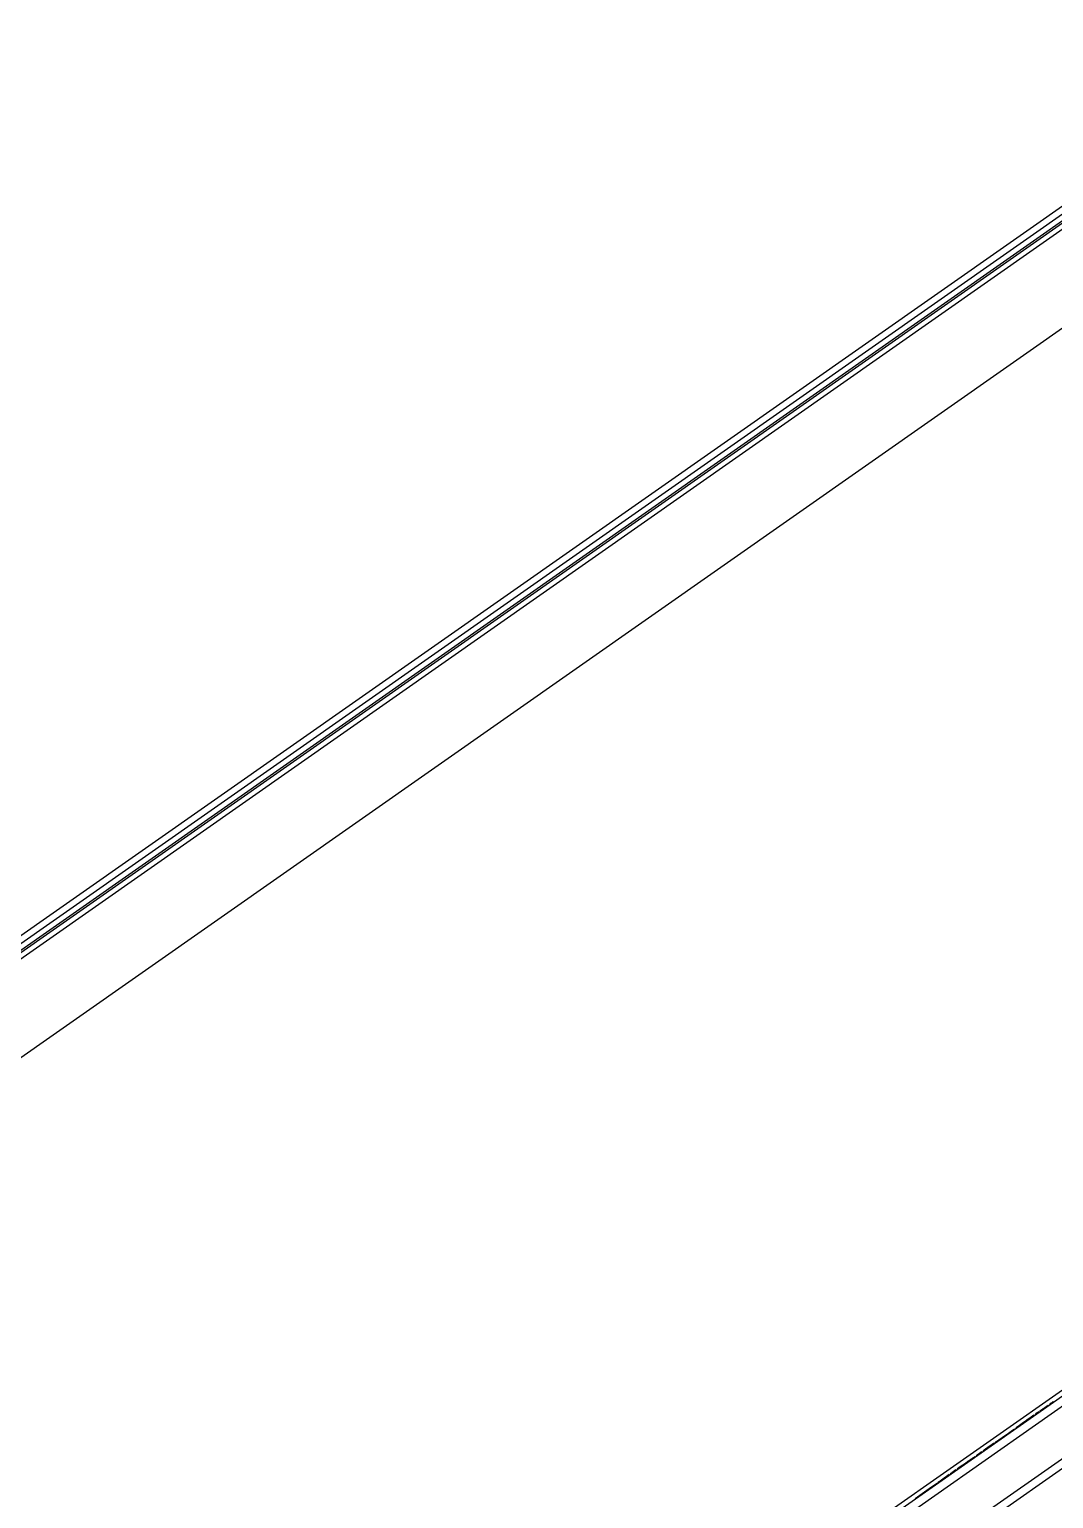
# Model space of a CAD drawing. Header units: millimetres. Extents: x 152904052 to 153933663, y 538271515 to 539240469.
# Drawn here: x 153458760.3 to 153459018.8, y 538575071 to 538575441.7 of the extents above; entities that cross this region are included whole.
import ezdxf

# ---------------------------------------------------------------- set-up
doc = ezdxf.new("R2010")
doc.units = ezdxf.units.MM
doc.layers.add('POWR', color=5, linetype='Continuous')

msp = doc.modelspace()

# ---------------------------------------------------------------- linework, layer by layer
at = {"layer": 'POWR', "color": 7}
for p, q in [((153459462.83, 538575706.48), (153458561.76, 538575075.55)), ((153459463.75, 538575705.17), (153458562.68, 538575074.24)), ((153459461.93, 538575702.19), (153458566.1, 538575074.93)), ((153458576.08, 538575081.42), (153459452.57, 538575695.15)), ((153458577.89, 538575081.1), (153459452.25, 538575693.34)), ((153459453.61, 538575669.26), (153458600.06, 538575071.59)), ((153458706.44, 538574874.16), (153459602.59, 538575501.65)), ((153458706.95, 538574877.08), (153459599.66, 538575502.17)), ((153459606.62, 538575491.17), (153458714.91, 538574866.78)), ((153459607.77, 538575489.53), (153458716.05, 538574865.15)), ((153458798.31, 538574942.58), (153459030.57, 538575105.22)), ((153459014.1, 538575092.27), (153459014.16, 538575092.19)), ((153459015.32, 538575093.12), (153459015.37, 538575093.04)), ((153459015.72, 538575093.41), (153459016.09, 538575093.66)), ((153459016.37, 538575093.86), (153459016.43, 538575093.78)), ((153459017.43, 538575094.6), (153459017.49, 538575094.52)), ((153459009.23, 538575088.86), (153459009.29, 538575088.78)), ((153458998.94, 538575081.66), (153458999, 538575081.58)), ((153459000.64, 538575082.85), (153459000.7, 538575082.77)), ((153458994.4, 538575078.48), (153458994.45, 538575078.39)), ((153458995.61, 538575079.33), (153458995.67, 538575079.25)), ((153458983.82, 538575071.07), (153458987.97, 538575073.98)), ((153458987.97, 538575073.98), (153458989.38, 538575074.97)), ((153458987.97, 538575073.98), (153458988.03, 538575073.89)), ((153458989.53, 538575075.07), (153458989.58, 538575074.98))]:
    msp.add_line(p, q, dxfattribs=at)
for points, knots in [([(153459013.81, 538575092.07), (153459013.33, 538575091.73), (153459012.23, 538575090.97), (153459010.69, 538575089.89), (153459009.45, 538575089.02), (153459009.31, 538575088.92), (153459009.23, 538575088.86)], [0, 0, 0, 0, 0.18118, 0.409256, 0.68726, 1, 1, 1, 1]), ([(153459015.03, 538575092.92), (153459014.89, 538575092.82), (153459014.54, 538575092.58), (153459014.17, 538575092.32), (153459014.12, 538575092.29), (153459014.1, 538575092.27)], [0, 0, 0, 0, 0.24492, 0.599937, 1, 1, 1, 1]), ([(153459016.37, 538575093.86), (153459016.27, 538575093.79), (153459016.07, 538575093.65), (153459015.78, 538575093.45), (153459015.53, 538575093.28), (153459015.35, 538575093.15), (153459015.33, 538575093.13), (153459015.32, 538575093.12)], [0, 0, 0, 0, 0.200772, 0.380983, 0.55337, 0.763323, 1, 1, 1, 1]), ([(153459017.43, 538575094.6), (153459017.41, 538575094.59), (153459017.36, 538575094.56), (153459017.09, 538575094.37), (153459016.75, 538575094.13), (153459016.5, 538575093.95), (153459016.37, 538575093.86)], [0, 0, 0, 0, 0.2779106, 0.562252, 0.7840826, 1, 1, 1, 1]), ([(153459018.63, 538575095.44), (153459018.63, 538575095.45), (153459018.65, 538575095.46), (153459018.43, 538575095.31), (153459018, 538575095), (153459017.72, 538575094.81)], [0, 0, 0, 0, 0.045957, 0.380717, 1, 1, 1, 1]), ([(153459004.03, 538575085.22), (153459004.03, 538575085.22), (153459004.32, 538575085.43), (153459005.43, 538575086.2), (153459007.08, 538575087.36), (153459008.4, 538575088.29), (153459008.94, 538575088.66)], [0, 0, 0, 0, 0.001089, 0.377712, 0.747454, 1, 1, 1, 1]), ([(153459003.74, 538575085.02), (153459003.76, 538575085.03), (153459003.83, 538575085.09), (153459003.29, 538575084.71), (153459002.35, 538575084.04), (153459001.37, 538575083.36), (153459000.92, 538575083.05)], [0, 0, 0, 0, 0.08611, 0.40663, 0.731322, 1, 1, 1, 1]), ([(153459002.81, 538575084.37), (153459002.83, 538575084.38), (153459002.86, 538575084.4), (153459003.33, 538575084.73), (153459003.44, 538575084.81)], [0, 0, 0, 0, 0.755315, 1, 1, 1, 1]), ([(153458998.94, 538575081.66), (153458998.9, 538575081.63), (153458998.8, 538575081.56), (153458998.21, 538575081.15), (153458997.49, 538575080.64), (153458996.94, 538575080.26), (153458996.67, 538575080.07)], [0, 0, 0, 0, 0.279608, 0.563258, 0.784144, 1, 1, 1, 1]), ([(153459000.64, 538575082.85), (153459000.56, 538575082.79), (153459000.41, 538575082.69), (153458999.62, 538575082.14), (153458999.23, 538575081.86)], [0, 0, 0, 0, 0.501917, 1, 1, 1, 1]), ([(153458994.11, 538575078.28), (153458993.94, 538575078.16), (153458993.41, 538575077.79), (153458992.83, 538575077.38), (153458992.75, 538575077.32), (153458992.7, 538575077.29)], [0, 0, 0, 0, 0.185295, 0.570588, 1, 1, 1, 1]), ([(153458996.67, 538575080.07), (153458996.44, 538575079.91), (153458996.02, 538575079.61), (153458995.39, 538575079.17), (153458994.86, 538575078.8), (153458994.47, 538575078.53), (153458994.42, 538575078.49), (153458994.4, 538575078.48)], [0, 0, 0, 0, 0.198322, 0.378488, 0.552347, 0.763981, 1, 1, 1, 1]), ([(153458997.73, 538575080.81), (153458997.69, 538575080.78), (153458997.61, 538575080.73), (153458997.19, 538575080.43), (153458996.79, 538575080.15), (153458996.47, 538575079.93), (153458996.17, 538575079.72), (153458995.92, 538575079.54), (153458995.74, 538575079.42), (153458995.63, 538575079.34), (153458995.62, 538575079.33), (153458995.61, 538575079.33)], [0, 0, 0, 0, 0.201167, 0.403831, 0.503378, 0.598958, 0.684959, 0.766209, 0.838872, 0.91563, 1, 1, 1, 1]), ([(153458992.41, 538575077.09), (153458991.98, 538575076.78), (153458990.9, 538575076.03), (153458989.76, 538575075.23), (153458989.61, 538575075.12), (153458989.53, 538575075.07)], [0, 0, 0, 0, 0.2409386, 0.6001647, 1, 1, 1, 1])]:
    msp.add_open_spline(points, degree=3, knots=knots, dxfattribs=at)

doc.saveas('drawing.dxf')
